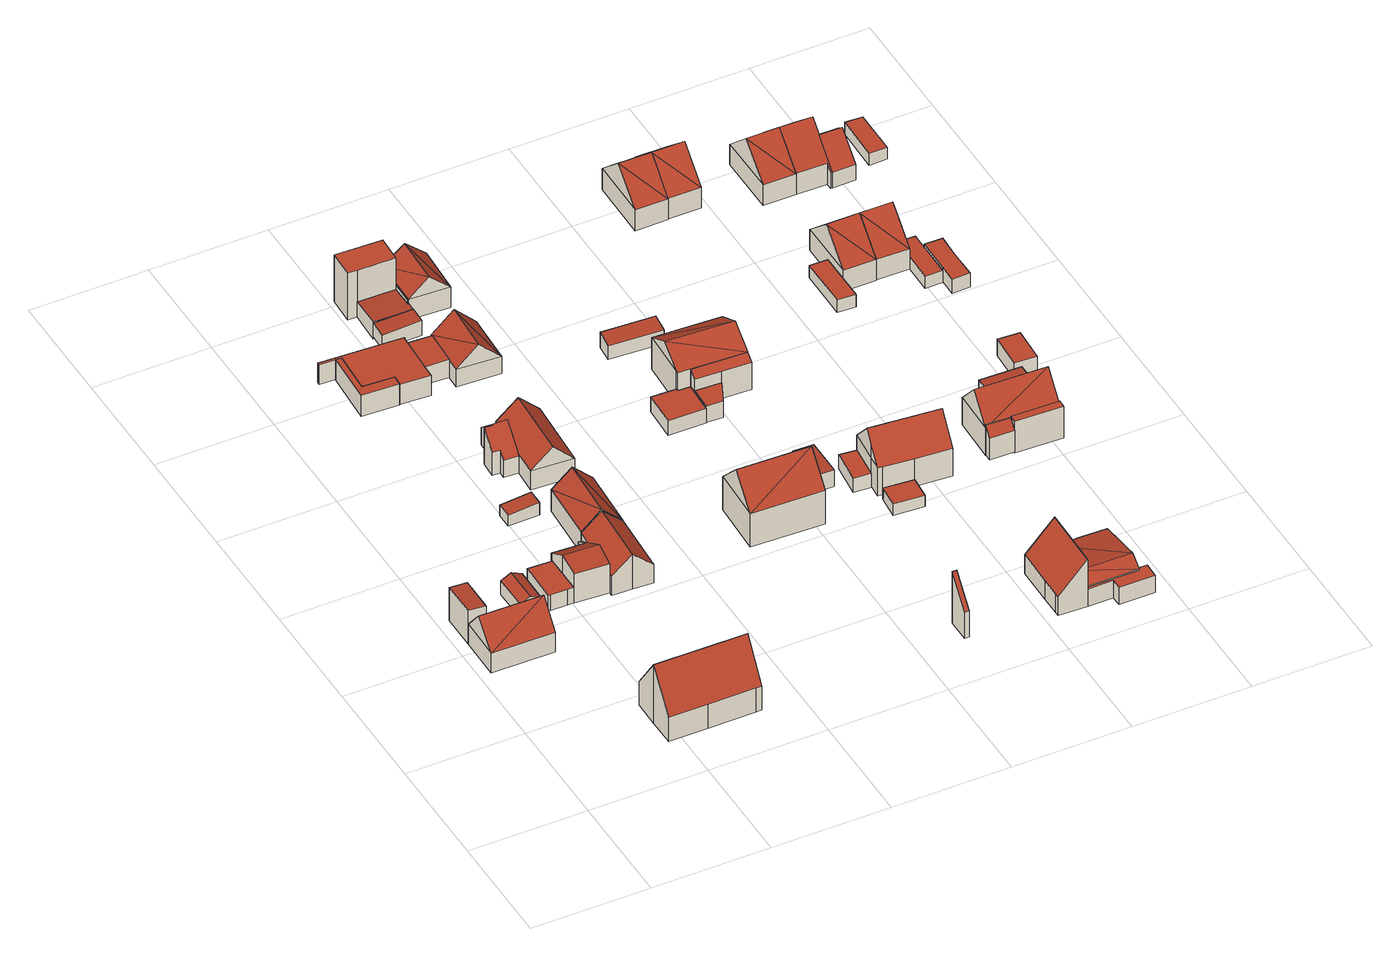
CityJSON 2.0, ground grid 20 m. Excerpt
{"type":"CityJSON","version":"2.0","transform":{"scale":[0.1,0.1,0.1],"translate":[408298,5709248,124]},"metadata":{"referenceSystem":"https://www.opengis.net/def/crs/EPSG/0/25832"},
"CityObjects":{
"building1":{"type":"Building","attributes":{"Gemeindeschluessel":"05978036","Geometrietyp2DReferenz":"3000","function":"31001_2460","roofType":"2100","measuredHeight":6.48},"geometry":[{"type":"MultiSurface","lod":"2","boundaries":[[[0,1,2,3]],[[1,4,5,2]],[[4,6,7,5]],[[6,0,3,7]],[[6,4,1,0]],[[3,2,5,7]]],"semantics":{"surfaces":[{"type":"WallSurface"},{"type":"RoofSurface"},{"type":"GroundSurface"}],"values":[0,0,0,0,1,2]}}]},
"building2":{"type":"Building","attributes":{"Gemeindeschluessel":"05978036","Geometrietyp2DReferenz":"3000","function":"31001_1000","roofType":"5000","measuredHeight":8.07},"geometry":[{"type":"MultiSurface","lod":"2","boundaries":[[[8,9,3,2]],[[9,10,11,3]],[[10,12,13,11]],[[12,14,15,13]],[[14,8,2,15]],[[16,17,14]],[[14,12,16]],[[16,10,17]],[[17,10,9,8]],[[14,17,8]],[[10,16,12]],[[2,3,11,13,15]]],"semantics":{"surfaces":[{"type":"WallSurface"},{"type":"RoofSurface"},{"type":"GroundSurface"}],"values":[0,0,0,0,0,1,1,1,1,0,0,2]}}]},
"building3":{"type":"Building","attributes":{"Gemeindeschluessel":"05978036","Geometrietyp2DReferenz":"3000","function":"31001_2460","roofType":"3100","measuredHeight":3.56},"geometry":[{"type":"MultiSurface","lod":"2","boundaries":[[[18,19,20,21]],[[19,22,23,20]],[[22,24,25,23]],[[24,18,21,25]],[[22,19,26]],[[18,24,27]],[[19,18,27,26]],[[24,22,26,27]],[[21,20,23,25]]],"semantics":{"surfaces":[{"type":"WallSurface"},{"type":"RoofSurface"},{"type":"GroundSurface"}],"values":[0,0,0,0,0,0,1,1,2]}}]},
"building4":{"type":"Building","attributes":{"Gemeindeschluessel":"05978036","Geometrietyp2DReferenz":"3000","function":"31001_1000","roofType":"3100","measuredHeight":11.3},"geometry":[{"type":"MultiSurface","lod":"2","boundaries":[[[28,29,30,31]],[[29,32,33,30]],[[32,34,35,33]],[[34,36,37,35]],[[36,38,39,37]],[[38,40,41,39]],[[40,42,43,41]],[[42,44,45,43]],[[44,46,47,45]],[[46,48,49,47]],[[48,50,51,49]],[[50,28,31,51]],[[46,44,42,40,38,36,34,32]],[[32,29,28,50,48,46]],[[31,30,33,35,37,39,41,43,45,47,49,51]]],"semantics":{"surfaces":[{"type":"WallSurface"},{"type":"RoofSurface"},{"type":"GroundSurface"}],"values":[0,0,0,0,0,0,0,0,0,0,0,0,1,1,2]}}]},
"building5":{"type":"Building","attributes":{"Gemeindeschluessel":"05978036","Geometrietyp2DReferenz":"3000","function":"31001_2460","roofType":"1000","measuredHeight":2.97},"geometry":[{"type":"MultiSurface","lod":"2","boundaries":[[[52,53,54,55]],[[53,56,57,54]],[[56,58,59,57]],[[58,60,61,59]],[[60,62,63,61]],[[62,52,55,63]],[[62,60,58,56,53,52]],[[55,54,57,59,61,63]]],"semantics":{"surfaces":[{"type":"WallSurface"},{"type":"RoofSurface"},{"type":"GroundSurface"}],"values":[0,0,0,0,0,0,1,2]}}]},
"building6":{"type":"Building","attributes":{"Gemeindeschluessel":"05978036","Geometrietyp2DReferenz":"3000","function":"31001_1000"},"children":["building6-1","building6-2"]},
"building6-1":{"type":"BuildingPart","attributes":{"roofType":"3100","measuredHeight":6.75},"parents":["building6"],"geometry":[{"type":"MultiSurface","lod":"2","boundaries":[[[64,65,66,67,68]],[[65,69,70,66]],[[69,71,72,70]],[[71,73,74,72]],[[73,75,76,74]],[[75,77,78,76]],[[73,71,69,65]],[[65,64,79,80,77,75,73]],[[81,67,66,70,72,74,76,78]],[[68,79,64]],[[67,81,80,79,68]],[[81,78,77,80]]],"semantics":{"surfaces":[{"type":"WallSurface"},{"type":"RoofSurface"},{"type":"GroundSurface"},{"type":"ClosureSurface"}],"values":[0,0,0,0,0,0,1,1,2,0,3,3]}}]},
"building6-2":{"type":"BuildingPart","attributes":{"roofType":"3100","measuredHeight":6.36},"parents":["building6"],"geometry":[{"type":"MultiSurface","lod":"2","boundaries":[[[82,83,84,85]],[[83,86,87,84]],[[86,88,89,87]],[[88,90,91,89]],[[90,92,93,91]],[[92,94,95,93]],[[94,68,67,95]],[[96,78,77]],[[96,82,85,78]],[[97,79,68,94,92,90,88,86]],[[86,83,82,96,97]],[[85,84,87,89,91,93,95,67,81,78]],[[80,79,97]],[[81,67,68,79,80]],[[96,77,80,97]],[[81,80,77,78]]],"semantics":{"surfaces":[{"type":"WallSurface"},{"type":"RoofSurface"},{"type":"GroundSurface"},{"type":"ClosureSurface"}],"values":[0,0,0,0,0,0,0,0,0,1,1,2,0,3,0,3]}}]},
"building7":{"type":"Building","attributes":{"Gemeindeschluessel":"05978036","Geometrietyp2DReferenz":"3000","function":"31001_2460","roofType":"2100","measuredHeight":2.37},"geometry":[{"type":"MultiSurface","lod":"2","boundaries":[[[98,99,100,101]],[[99,102,103,100]],[[102,104,105,103]],[[104,98,101,105]],[[104,102,99,98]],[[101,100,103,105]]],"semantics":{"surfaces":[{"type":"WallSurface"},{"type":"RoofSurface"},{"type":"GroundSurface"}],"values":[0,0,0,0,1,2]}}]},
"building8":{"type":"Building","attributes":{"Gemeindeschluessel":"05978036","Geometrietyp2DReferenz":"3000","function":"51009_1610","roofType":"1000","measuredHeight":3.96},"geometry":[{"type":"MultiSurface","lod":"2","boundaries":[[[106,107,108,109]],[[107,110,111,108]],[[110,112,113,111]],[[112,114,115,113]],[[114,116,117,115]],[[116,106,109,117]],[[116,114,112,110,107,106]],[[109,108,111,113,115,117]]],"semantics":{"surfaces":[{"type":"WallSurface"},{"type":"RoofSurface"},{"type":"GroundSurface"}],"values":[0,0,0,0,0,0,1,2]}}]},
"building9":{"type":"Building","attributes":{"Gemeindeschluessel":"05978036","Geometrietyp2DReferenz":"3000","function":"31001_1000","roofType":"3100","measuredHeight":7.32},"geometry":[{"type":"MultiSurface","lod":"2","boundaries":[[[118,119,120,121]],[[119,122,123,120]],[[122,124,125,123]],[[124,118,121,125]],[[122,119,126]],[[118,124,127]],[[119,127,126]],[[127,119,118]],[[126,124,122]],[[124,126,127]],[[121,120,123,125]]],"semantics":{"surfaces":[{"type":"WallSurface"},{"type":"RoofSurface"},{"type":"GroundSurface"}],"values":[0,0,0,0,0,0,1,1,1,1,2]}}]},
"building10":{"type":"Building","attributes":{"Gemeindeschluessel":"05978036","Geometrietyp2DReferenz":"3000","function":"31001_2460","roofType":"5000","measuredHeight":7.11},"geometry":[{"type":"MultiSurface","lod":"2","boundaries":[[[128,129,130,131]],[[129,132,133,130]],[[132,134,135,133]],[[134,136,137,135]],[[136,138,139,137]],[[138,140,141,139]],[[140,142,143,141]],[[142,128,131,143]],[[128,144,145,138,136,134,132,129]],[[144,142,140,145]],[[140,138,145]],[[128,142,144]],[[131,130,133,135,137,139,141,143]]],"semantics":{"surfaces":[{"type":"WallSurface"},{"type":"RoofSurface"},{"type":"GroundSurface"}],"values":[0,0,0,0,0,0,0,0,1,1,0,0,2]}}]},
"building11":{"type":"Building","attributes":{"Gemeindeschluessel":"05978036","Geometrietyp2DReferenz":"3000","function":"31001_1000","roofType":"3100","measuredHeight":7.03},"geometry":[{"type":"MultiSurface","lod":"2","boundaries":[[[146,147,148,149]],[[147,150,151,148]],[[150,152,153,151]],[[152,146,149,153]],[[150,147,154]],[[146,152,155]],[[147,146,155,154]],[[152,150,154,155]],[[149,148,151,153]]],"semantics":{"surfaces":[{"type":"WallSurface"},{"type":"RoofSurface"},{"type":"GroundSurface"}],"values":[0,0,0,0,0,0,1,1,2]}}]},
"building12":{"type":"Building","attributes":{"Gemeindeschluessel":"05978036","Geometrietyp2DReferenz":"3000","function":"31001_1000"},"children":["building12-1","building12-2","building12-3"]},
"building12-1":{"type":"BuildingPart","attributes":{"roofType":"1000","measuredHeight":3.45},"parents":["building12"],"geometry":[{"type":"MultiSurface","lod":"2","boundaries":[[[156,157,158,159,160]],[[161,162,163,164,165]],[[162,161,157,156]],[[160,159,164,163]],[[165,158,157,161]],[[165,164,159,158]],[[160,163,162,156]]],"semantics":{"surfaces":[{"type":"WallSurface"},{"type":"RoofSurface"},{"type":"GroundSurface"},{"type":"ClosureSurface"}],"values":[0,0,1,2,0,3,3]}}]},
"building12-2":{"type":"BuildingPart","attributes":{"roofType":"1000","measuredHeight":3.87},"parents":["building12"],"geometry":[{"type":"MultiSurface","lod":"2","boundaries":[[[166,167,160,168]],[[167,156,160]],[[169,163,162]],[[169,170,171,163]],[[170,172,173,171]],[[172,174,175,173]],[[174,176,177,175]],[[176,178,179,177]],[[178,180,181,179]],[[180,182,183,181]],[[182,184,185,183]],[[184,166,168,185]],[[184,182,180,178,176,174,172,170,169,167,166]],[[168,160,163,171,173,175,177,179,181,183,185]],[[162,156,167,169]],[[162,163,160,156]]],"semantics":{"surfaces":[{"type":"WallSurface"},{"type":"RoofSurface"},{"type":"GroundSurface"},{"type":"ClosureSurface"}],"values":[0,0,0,0,0,0,0,0,0,0,0,0,1,2,0,3]}}]},
"building12-3":{"type":"BuildingPart","attributes":{"roofType":"3100","measuredHeight":6.93},"parents":["building12"],"geometry":[{"type":"MultiSurface","lod":"2","boundaries":[[[186,187,188,189]],[[187,165,164,188]],[[158,190,191,159]],[[190,192,193,191]],[[192,186,189,193]],[[186,192,194]],[[194,195,186]],[[194,190,195]],[[190,158,165,187,195]],[[194,192,190]],[[186,195,187]],[[189,188,164,159,191,193]],[[159,164,165,158]]],"semantics":{"surfaces":[{"type":"WallSurface"},{"type":"RoofSurface"},{"type":"GroundSurface"},{"type":"ClosureSurface"}],"values":[0,0,0,0,0,1,1,1,1,0,0,2,3]}}]},
"building13":{"type":"Building","attributes":{"Gemeindeschluessel":"05978036","Geometrietyp2DReferenz":"3000","function":"31001_2460","roofType":"2100","measuredHeight":2.89},"geometry":[{"type":"MultiSurface","lod":"2","boundaries":[[[196,197,198,199]],[[197,200,201,198]],[[200,202,203,201]],[[202,196,199,203]],[[202,200,197,196]],[[199,198,201,203]]],"semantics":{"surfaces":[{"type":"WallSurface"},{"type":"RoofSurface"},{"type":"GroundSurface"}],"values":[0,0,0,0,1,2]}}]},
"building14":{"type":"Building","attributes":{"Gemeindeschluessel":"05978036","Geometrietyp2DReferenz":"3000","function":"31001_1000"},"children":["building14-1","building14-2","building14-3"]},
"building14-1":{"type":"BuildingPart","attributes":{"roofType":"2100","measuredHeight":3.21},"parents":["building14"],"geometry":[{"type":"MultiSurface","lod":"2","boundaries":[[[204,205,206,207]],[[208,209,210,211]],[[209,204,207,210]],[[209,208,212,213,205,204]],[[207,206,214,215,211,210]],[[214,206,205,213]],[[215,214,213,212]],[[211,215,212,208]]],"semantics":{"surfaces":[{"type":"WallSurface"},{"type":"RoofSurface"},{"type":"GroundSurface"},{"type":"ClosureSurface"}],"values":[0,0,0,1,2,3,3,3]}}]},
"building14-2":{"type":"BuildingPart","attributes":{"roofType":"9999","measuredHeight":9},"parents":["building14"],"geometry":[{"type":"MultiSurface","lod":"2","boundaries":[[[216,217,218,219,220]],[[220,219,221,206,205]],[[219,218,222,221]],[[218,217,223,224,222]],[[225,223,217,216]],[[205,213,225,216,220]],[[225,213,214,224,223]],[[205,206,214,213]],[[206,221,222,224,214]]],"semantics":{"surfaces":[{"type":"RoofSurface"},{"type":"WallSurface"},{"type":"GroundSurface"}],"values":[0,1,1,1,1,1,1,1,2]}}]},
"building14-3":{"type":"BuildingPart","attributes":{"roofType":"5000","measuredHeight":7.03},"parents":["building14"],"geometry":[{"type":"MultiSurface","lod":"2","boundaries":[[[223,226,227,224]],[[226,228,229,227]],[[228,230,231,229]],[[230,232,208,211,231]],[[230,228,233]],[[233,234,230]],[[233,226,234]],[[226,232,234]],[[225,232,226,223]],[[232,225,235]],[[232,230,234]],[[226,233,228]],[[211,215,214,224,227,229,231]],[[212,208,232,235]],[[212,215,211,208]],[[213,212,235,225]],[[213,214,215,212]],[[224,214,213,225,223]]],"semantics":{"surfaces":[{"type":"WallSurface"},{"type":"RoofSurface"},{"type":"GroundSurface"},{"type":"ClosureSurface"}],"values":[0,0,0,0,1,1,1,1,1,1,0,0,2,0,3,0,3,3]}}]},
"building15":{"type":"Building","attributes":{"Gemeindeschluessel":"05978036","Geometrietyp2DReferenz":"3000","function":"31001_1000","roofType":"3100","measuredHeight":11.39},"geometry":[{"type":"MultiSurface","lod":"2","boundaries":[[[236,237,238,239]],[[237,240,241,238]],[[240,242,243,241]],[[242,236,239,243]],[[240,237,244]],[[236,242,245]],[[237,245,244]],[[245,237,236]],[[242,244,245]],[[244,242,240]],[[239,238,241,243]]],"semantics":{"surfaces":[{"type":"WallSurface"},{"type":"RoofSurface"},{"type":"GroundSurface"}],"values":[0,0,0,0,0,0,1,1,1,1,2]}}]},
"building16":{"type":"Building","attributes":{"Gemeindeschluessel":"05978036","Geometrietyp2DReferenz":"3000","function":"51009_1610","roofType":"2100","measuredHeight":9.89},"geometry":[{"type":"MultiSurface","lod":"2","boundaries":[[[246,247,248,249]],[[247,250,251,248]],[[250,252,253,251]],[[252,246,249,253]],[[252,250,247,246]],[[249,248,251,253]]],"semantics":{"surfaces":[{"type":"WallSurface"},{"type":"RoofSurface"},{"type":"GroundSurface"}],"values":[0,0,0,0,1,2]}}]},
"building17":{"type":"Building","attributes":{"Gemeindeschluessel":"05978036","Geometrietyp2DReferenz":"3000","function":"31001_2460","roofType":"1000","measuredHeight":2.84},"geometry":[{"type":"MultiSurface","lod":"2","boundaries":[[[254,255,256,257]],[[255,258,259,256]],[[258,260,261,259]],[[260,262,263,261]],[[262,264,265,263]],[[264,266,267,265]],[[266,254,257,267]],[[266,264,262,260,258,255,254]],[[257,256,259,261,263,265,267]]],"semantics":{"surfaces":[{"type":"WallSurface"},{"type":"RoofSurface"},{"type":"GroundSurface"}],"values":[0,0,0,0,0,0,0,1,2]}}]},
"building18":{"type":"Building","attributes":{"Gemeindeschluessel":"05978036","Geometrietyp2DReferenz":"3000","function":"31001_2460","roofType":"2100","measuredHeight":3.16},"geometry":[{"type":"MultiSurface","lod":"2","boundaries":[[[268,269,270,271]],[[269,272,273,270]],[[272,274,275,273]],[[274,268,271,275]],[[274,272,269,268]],[[271,270,273,275]]],"semantics":{"surfaces":[{"type":"WallSurface"},{"type":"RoofSurface"},{"type":"GroundSurface"}],"values":[0,0,0,0,1,2]}}]},
"building19":{"type":"Building","attributes":{"Gemeindeschluessel":"05978036","Geometrietyp2DReferenz":"3000","function":"31001_2460","roofType":"2100","measuredHeight":3.04},"geometry":[{"type":"MultiSurface","lod":"2","boundaries":[[[276,277,278,279]],[[277,280,281,278]],[[280,282,283,281]],[[282,276,279,283]],[[282,280,277,276]],[[279,278,281,283]]],"semantics":{"surfaces":[{"type":"WallSurface"},{"type":"RoofSurface"},{"type":"GroundSurface"}],"values":[0,0,0,0,1,2]}}]},
"building20":{"type":"Building","attributes":{"Gemeindeschluessel":"05978036","Geometrietyp2DReferenz":"3000","function":"31001_1000"},"children":["building20-1","building20-2","building20-3"]},
"building20-1":{"type":"BuildingPart","attributes":{"roofType":"2100","measuredHeight":6.02},"parents":["building20"],"geometry":[{"type":"MultiSurface","lod":"2","boundaries":[[[284,285,286,287,288]],[[289,290,291,292]],[[290,293,294,291]],[[293,295,294]],[[290,289,285,284,293]],[[287,286,292,291,294]],[[284,288,295,293]],[[288,287,294,295]],[[292,286,285,289]]],"semantics":{"surfaces":[{"type":"WallSurface"},{"type":"RoofSurface"},{"type":"GroundSurface"},{"type":"ClosureSurface"}],"values":[0,0,0,0,1,2,0,3,3]}}]},
"building20-2":{"type":"BuildingPart","attributes":{"roofType":"1000","measuredHeight":3.15},"parents":["building20"],"geometry":[{"type":"MultiSurface","lod":"2","boundaries":[[[295,296,297,294]],[[296,298,299,297]],[[298,288,287,299]],[[288,298,296,295]],[[294,297,299,287]],[[294,287,288,295]]],"semantics":{"surfaces":[{"type":"WallSurface"},{"type":"RoofSurface"},{"type":"GroundSurface"},{"type":"ClosureSurface"}],"values":[0,0,0,1,2,3]}}]},
"building20-3":{"type":"BuildingPart","attributes":{"roofType":"3100","measuredHeight":8.67},"parents":["building20"],"geometry":[{"type":"MultiSurface","lod":"2","boundaries":[[[300,301,289,292,302]],[[303,304,305,286,285]],[[304,306,307,305]],[[306,308,309,307]],[[308,300,302,309]],[[308,310,300]],[[310,308,311]],[[311,301,310]],[[301,311,312,304,303]],[[304,312,306]],[[306,312,311,308]],[[300,310,301]],[[302,292,286,305,307,309]],[[285,289,301,303]],[[285,286,292,289]]],"semantics":{"surfaces":[{"type":"WallSurface"},{"type":"RoofSurface"},{"type":"GroundSurface"},{"type":"ClosureSurface"}],"values":[0,0,0,0,0,1,1,1,1,0,0,0,2,0,3]}}]},
"building21":{"type":"Building","attributes":{"Gemeindeschluessel":"05978036","Geometrietyp2DReferenz":"3000","function":"31001_2460","roofType":"1000","measuredHeight":2.72},"geometry":[{"type":"MultiSurface","lod":"2","boundaries":[[[313,314,315,316]],[[314,317,318,315]],[[317,319,320,318]],[[319,313,316,320]],[[319,317,314,313]],[[316,315,318,320]]],"semantics":{"surfaces":[{"type":"WallSurface"},{"type":"RoofSurface"},{"type":"GroundSurface"}],"values":[0,0,0,0,1,2]}}]},
"building22":{"type":"Building","attributes":{"Gemeindeschluessel":"05978036","Geometrietyp2DReferenz":"3000","function":"31001_2460","roofType":"1000","measuredHeight":2.16},"geometry":[{"type":"MultiSurface","lod":"2","boundaries":[[[321,322,323,324]],[[322,325,326,323]],[[325,327,328,326]],[[327,321,324,328]],[[327,325,322,321]],[[324,323,326,328]]],"semantics":{"surfaces":[{"type":"WallSurface"},{"type":"RoofSurface"},{"type":"GroundSurface"}],"values":[0,0,0,0,1,2]}}]},
"building23":{"type":"Building","attributes":{"Gemeindeschluessel":"05978036","Geometrietyp2DReferenz":"3000","function":"31001_1000","roofType":"2100","measuredHeight":9.05},"geometry":[{"type":"MultiSurface","lod":"2","boundaries":[[[329,330,331,332]],[[330,333,334,331]],[[333,335,336,334]],[[335,337,338,336]],[[337,339,340,338]],[[339,329,332,340]],[[339,337,335,333,330,329]],[[332,331,334,336,338,340]]],"semantics":{"surfaces":[{"type":"WallSurface"},{"type":"RoofSurface"},{"type":"GroundSurface"}],"values":[0,0,0,0,0,0,1,2]}}]},
"building24":{"type":"Building","attributes":{"Gemeindeschluessel":"05978036","Geometrietyp2DReferenz":"3000","function":"31001_1000","roofType":"3100","measuredHeight":9.83},"geometry":[{"type":"MultiSurface","lod":"2","boundaries":[[[341,342,343,344]],[[342,345,346,343]],[[345,347,348,346]],[[347,349,350,348]],[[349,351,352,350]],[[351,353,354,352]],[[353,341,344,354]],[[353,355,356,341]],[[347,345,342,356,355,357,349]],[[349,357,351]],[[351,357,355,353]],[[341,356,342]],[[344,343,346,348,350,352,354]]],"semantics":{"surfaces":[{"type":"WallSurface"},{"type":"RoofSurface"},{"type":"GroundSurface"}],"values":[0,0,0,0,0,0,0,1,1,0,0,0,2]}}]},
"building25":{"type":"Building","attributes":{"Gemeindeschluessel":"05978036","Geometrietyp2DReferenz":"3000","function":"31001_1000"},"children":["building25-1","building25-2"]},
"building25-1":{"type":"BuildingPart","attributes":{"roofType":"3100","measuredHeight":4.99},"parents":["building25"],"geometry":[{"type":"MultiSurface","lod":"2","boundaries":[[[358,359,360,361]],[[359,362,363,360]],[[362,364,365,363]],[[364,366,367,368,365]],[[369,370,338,371,372]],[[370,358,361,338]],[[370,373,374,375,359,358]],[[373,370,376]],[[376,377,378,373]],[[377,376,369]],[[364,374,373,378,366]],[[366,378,377]],[[362,375,374,364]],[[359,375,362]],[[376,370,369]],[[361,360,363,365,368,379,371,338]],[[380,367,366,377]],[[380,379,368,367]],[[372,380,377,369]],[[372,371,379,380]]],"semantics":{"surfaces":[{"type":"WallSurface"},{"type":"RoofSurface"},{"type":"GroundSurface"},{"type":"ClosureSurface"}],"values":[0,0,0,0,0,0,1,1,1,1,0,0,0,0,0,2,0,3,0,3]}}]},
"building25-2":{"type":"BuildingPart","attributes":{"roofType":"1000","measuredHeight":3.21},"parents":["building25"],"geometry":[{"type":"MultiSurface","lod":"2","boundaries":[[[367,381,382,368]],[[381,383,384,382]],[[383,385,386,384]],[[385,387,388,386]],[[387,389,340,388]],[[389,372,371,340]],[[389,387,385,383,381,367,380,372]],[[371,379,368,382,384,386,388,340]],[[379,371,372,380]],[[368,379,380,367]]],"semantics":{"surfaces":[{"type":"WallSurface"},{"type":"RoofSurface"},{"type":"GroundSurface"},{"type":"ClosureSurface"}],"values":[0,0,0,0,0,0,1,2,3,3]}}]},
"building26":{"type":"Building","attributes":{"Gemeindeschluessel":"05978036","Geometrietyp2DReferenz":"3000","function":"51009_1610","roofType":"2100","measuredHeight":5.75},"geometry":[{"type":"MultiSurface","lod":"2","boundaries":[[[390,391,392,393]],[[391,394,395,392]],[[394,396,397,395]],[[396,390,393,397]],[[396,394,391,390]],[[393,392,395,397]]],"semantics":{"surfaces":[{"type":"WallSurface"},{"type":"RoofSurface"},{"type":"GroundSurface"}],"values":[0,0,0,0,1,2]}}]},
"building27":{"type":"Building","attributes":{"Gemeindeschluessel":"05978036","Geometrietyp2DReferenz":"3000","function":"31001_1000","roofType":"3100","measuredHeight":8.97},"geometry":[{"type":"MultiSurface","lod":"2","boundaries":[[[398,399,400,401]],[[399,402,403,400]],[[402,404,405,403]],[[404,398,401,405]],[[402,399,406]],[[398,404,407]],[[406,398,407]],[[398,406,399]],[[402,407,404]],[[407,402,406]],[[401,400,403,405]]],"semantics":{"surfaces":[{"type":"WallSurface"},{"type":"RoofSurface"},{"type":"GroundSurface"}],"values":[0,0,0,0,0,0,1,1,1,1,2]}}]},
"building28":{"type":"Building","attributes":{"Gemeindeschluessel":"05978036","Geometrietyp2DReferenz":"3000","function":"31001_1000"},"children":["building28-1","building28-2","building28-3"]},
"building28-1":{"type":"BuildingPart","attributes":{"roofType":"2100","measuredHeight":3.9},"parents":["building28"],"geometry":[{"type":"MultiSurface","lod":"2","boundaries":[[[408,409,410,411]],[[412,413,414,415]],[[413,408,411,414]],[[413,412,409,408]],[[411,410,415,414]],[[415,410,409,412]]],"semantics":{"surfaces":[{"type":"WallSurface"},{"type":"RoofSurface"},{"type":"GroundSurface"},{"type":"ClosureSurface"}],"values":[0,0,0,1,2,3]}}]},
"building28-2":{"type":"BuildingPart","attributes":{"roofType":"1000","measuredHeight":6.06},"parents":["building28"],"geometry":[{"type":"MultiSurface","lod":"2","boundaries":[[[416,417,418,419,420]],[[417,421,422,418]],[[421,423,424,425,422]],[[423,421,417,416]],[[419,418,422,425]],[[420,424,423,416]],[[420,419,425,424]]],"semantics":{"surfaces":[{"type":"WallSurface"},{"type":"RoofSurface"},{"type":"GroundSurface"},{"type":"ClosureSurface"}],"values":[0,0,0,1,2,0,3]}}]},
"building28-3":{"type":"BuildingPart","attributes":{"roofType":"3100","measuredHeight":9.71},"parents":["building28"],"geometry":[{"type":"MultiSurface","lod":"2","boundaries":[[[426,427,428,410,409]],[[427,420,419,428]],[[424,429,430,425]],[[429,431,432,430]],[[431,433,415,432]],[[433,412,415]],[[427,434,435]],[[427,426,433,431,434]],[[429,435,434]],[[435,429,424,420]],[[429,434,431]],[[427,435,420]],[[410,428,419,425,430,432,415]],[[425,419,420,424]],[[409,412,433,426]],[[409,410,415,412]]],"semantics":{"surfaces":[{"type":"WallSurface"},{"type":"RoofSurface"},{"type":"GroundSurface"},{"type":"ClosureSurface"}],"values":[0,0,0,0,0,0,1,1,1,1,0,0,2,3,0,3]}}]},
"building29":{"type":"Building","attributes":{"Gemeindeschluessel":"05978036","Geometrietyp2DReferenz":"3000","function":"31001_1000","roofType":"3100","measuredHeight":8.87},"geometry":[{"type":"MultiSurface","lod":"2","boundaries":[[[436,437,438,439]],[[437,440,441,438]],[[440,442,443,441]],[[442,436,439,443]],[[440,437,444]],[[436,442,407]],[[436,444,437]],[[444,436,407]],[[407,440,444]],[[440,407,442]],[[439,438,441,443]]],"semantics":{"surfaces":[{"type":"WallSurface"},{"type":"RoofSurface"},{"type":"GroundSurface"}],"values":[0,0,0,0,0,0,1,1,1,1,2]}}]},
"building30":{"type":"Building","attributes":{"Gemeindeschluessel":"05978036","Geometrietyp2DReferenz":"3000","function":"31001_2460","roofType":"1000","measuredHeight":2.48},"geometry":[{"type":"MultiSurface","lod":"2","boundaries":[[[445,446,447,448]],[[446,449,450,447]],[[449,451,452,450]],[[451,453,454,452]],[[453,445,448,454]],[[453,451,449,446,445]],[[448,447,450,452,454]]],"semantics":{"surfaces":[{"type":"WallSurface"},{"type":"RoofSurface"},{"type":"GroundSurface"}],"values":[0,0,0,0,0,1,2]}}]},
"building31":{"type":"Building","attributes":{"Gemeindeschluessel":"05978036","Geometrietyp2DReferenz":"3000","function":"31001_1000","roofType":"3100","measuredHeight":9.08},"geometry":[{"type":"MultiSurface","lod":"2","boundaries":[[[455,456,457,458]],[[456,459,460,457]],[[459,461,462,460]],[[461,455,458,462]],[[459,456,463]],[[455,461,464]],[[455,463,456]],[[463,455,464]],[[464,459,463]],[[459,464,461]],[[458,457,460,462]]],"semantics":{"surfaces":[{"type":"WallSurface"},{"type":"RoofSurface"},{"type":"GroundSurface"}],"values":[0,0,0,0,0,0,1,1,1,1,2]}}]},
"building32":{"type":"Building","attributes":{"Gemeindeschluessel":"05978036","Geometrietyp2DReferenz":"3000","function":"31001_2460","roofType":"1000","measuredHeight":3.1},"geometry":[{"type":"MultiSurface","lod":"2","boundaries":[[[465,466,467,468]],[[466,469,470,467]],[[469,471,472,470]],[[471,465,468,472]],[[471,469,466,465]],[[468,467,470,472]]],"semantics":{"surfaces":[{"type":"WallSurface"},{"type":"RoofSurface"},{"type":"GroundSurface"}],"values":[0,0,0,0,1,2]}}]},
"building33":{"type":"Building","attributes":{"Gemeindeschluessel":"05978036","Geometrietyp2DReferenz":"3000","function":"31001_1000","roofType":"3100","measuredHeight":8.97},"geometry":[{"type":"MultiSurface","lod":"2","boundaries":[[[473,474,475,476]],[[474,477,478,475]],[[477,459,479,478]],[[459,456,480,479]],[[456,473,476,480]],[[481,473,456]],[[456,463,481]],[[477,482,481,463]],[[477,463,459]],[[474,482,477]],[[473,481,482,474]],[[463,456,459]],[[476,475,478,479,480]]],"semantics":{"surfaces":[{"type":"WallSurface"},{"type":"RoofSurface"},{"type":"GroundSurface"}],"values":[0,0,0,0,0,1,1,1,1,0,0,0,2]}}]},
"building34":{"type":"Building","attributes":{"Gemeindeschluessel":"05978036","Geometrietyp2DReferenz":"3000","function":"31001_1000","roofType":"3100","measuredHeight":8.94},"geometry":[{"type":"MultiSurface","lod":"2","boundaries":[[[483,484,485,486]],[[484,487,488,485]],[[487,489,490,488]],[[489,483,486,490]],[[487,484,491]],[[483,489,492]],[[491,483,492]],[[483,491,484]],[[487,492,489]],[[492,487,491]],[[486,485,488,490]]],"semantics":{"surfaces":[{"type":"WallSurface"},{"type":"RoofSurface"},{"type":"GroundSurface"}],"values":[0,0,0,0,0,0,1,1,1,1,2]}}]},
"building35":{"type":"Building","attributes":{"Gemeindeschluessel":"05978036","Geometrietyp2DReferenz":"3000","function":"31001_2460","roofType":"1000","measuredHeight":2.24},"geometry":[{"type":"MultiSurface","lod":"2","boundaries":[[[493,494,495,496]],[[494,497,478,495]],[[497,498,475,478]],[[498,499,500,475]],[[499,501,502,500]],[[501,493,496,502]],[[501,499,498,497,494,493]],[[496,495,478,475,500,502]]],"semantics":{"surfaces":[{"type":"WallSurface"},{"type":"RoofSurface"},{"type":"GroundSurface"}],"values":[0,0,0,0,0,0,1,2]}}]},
"building36":{"type":"Building","attributes":{"Gemeindeschluessel":"05978036","Geometrietyp2DReferenz":"3000","function":"31001_2460","roofType":"1000","measuredHeight":2.67},"geometry":[{"type":"MultiSurface","lod":"2","boundaries":[[[503,504,505,506]],[[504,507,508,505]],[[507,509,510,508]],[[509,511,512,510]],[[511,513,514,512]],[[513,503,506,514]],[[513,511,509,507,504,503]],[[506,505,508,510,512,514]]],"semantics":{"surfaces":[{"type":"WallSurface"},{"type":"RoofSurface"},{"type":"GroundSurface"}],"values":[0,0,0,0,0,0,1,2]}}]},
"building37":{"type":"Building","attributes":{"Gemeindeschluessel":"05978036","Geometrietyp2DReferenz":"3000","function":"31001_1000"},"children":["building37-1","building37-2"]},
"building37-1":{"type":"BuildingPart","attributes":{"roofType":"3100","measuredHeight":7},"parents":["building37"],"geometry":[{"type":"MultiSurface","lod":"2","boundaries":[[[515,516,517,518]],[[516,519,520,517]],[[519,521,522,520]],[[521,523,524,522]],[[519,516,515,525]],[[525,523,521,519]],[[526,518,517,520,522,524]],[[515,518,526,525]],[[526,524,523,525]]],"semantics":{"surfaces":[{"type":"WallSurface"},{"type":"RoofSurface"},{"type":"GroundSurface"},{"type":"ClosureSurface"}],"values":[0,0,0,0,1,1,2,3,3]}}]},
"building37-2":{"type":"BuildingPart","attributes":{"roofType":"3100","measuredHeight":8.95},"parents":["building37"],"geometry":[{"type":"MultiSurface","lod":"2","boundaries":[[[527,528,529,530]],[[528,531,486,529]],[[531,492,532,486]],[[492,533,490,532]],[[533,534,535,490]],[[534,536,537,535]],[[536,538,515,518,537]],[[523,527,530,524]],[[536,534,533,492]],[[492,531,528,527,523,525,538,536]],[[530,529,486,532,490,535,537,518,526,524]],[[525,515,538]],[[526,518,515,525]],[[523,524,526,525]]],"semantics":{"surfaces":[{"type":"WallSurface"},{"type":"RoofSurface"},{"type":"GroundSurface"},{"type":"ClosureSurface"}],"values":[0,0,0,0,0,0,0,0,1,1,2,0,3,3]}}]},
"building38":{"type":"Building","attributes":{"Gemeindeschluessel":"05978036","Geometrietyp2DReferenz":"3000","function":"31001_2460","roofType":"1000","measuredHeight":2.29},"geometry":[{"type":"MultiSurface","lod":"2","boundaries":[[[539,540,541,542]],[[540,543,544,541]],[[543,545,546,544]],[[545,547,548,546]],[[547,539,542,548]],[[547,545,543,540,539]],[[542,541,544,546,548]]],"semantics":{"surfaces":[{"type":"WallSurface"},{"type":"RoofSurface"},{"type":"GroundSurface"}],"values":[0,0,0,0,0,1,2]}}]}
},
"vertices":[
[39,399,85],[10,400,87],[10,400,23],[39,399,23],[10,460,87],[10,460,23],[40,460,85],[40,460,23],
[10,400,61],[39,399,61],[116,399,61],[116,399,23],[115,324,61],[115,324,23],[9,325,61],[9,325,23],[116,363,103],[9,365,103],
[142,481,47],[141,419,47],[141,419,21],[142,481,21],[106,419,47],[106,419,21],[106,481,47],[106,481,21],[124,419,56],[124,481,56],
[227,53,80],[162,53,80],[162,53,34],[227,53,34],[162,100,147],[162,100,34],[162,147,80],[162,147,34],[192,146,80],[192,146,34],[192,156,66],[192,156,34],[287,156,66],[287,156,34],[287,146,80],[287,146,34],[318,146,80],[318,146,34],[318,99,147],[318,99,34],[317,53,80],[317,53,34],[308,53,80],[308,53,34],
[150,413,52],[151,482,52],[151,482,22],[150,413,22],[192,481,52],[192,481,22],[192,412,52],[192,412,22],[182,412,52],[182,412,22],[154,413,52],[154,413,22],
[255,509,61],[288,507,92],[288,507,25],[255,509,25],[255,509,45],[322,505,61],[322,505,25],[316,395,61],[316,395,25],[282,397,92],[282,397,25],[248,399,61],[248,399,25],[248,405,61],[248,405,25],[253,485,61],[251,444,61],[251,444,25],
[191,409,81],[192,412,81],[192,412,25],[191,409,25],[192,447,88],[192,447,25],[192,481,66],[192,481,25],[193,486,63],[193,486,25],[248,483,63],[248,483,25],[250,509,45],[250,509,25],[248,405,81],[251,444,88],
[189,643,40],[242,644,44],[242,644,20],[189,643,20],[242,617,44],[242,617,20],[189,616,40],[189,616,20],
[120,951,49],[125,1042,49],[125,1042,9],[120,951,9],[134,1041,49],[134,1041,9],[130,969,49],[130,969,9],[183,966,49],[183,966,9],[182,948,49],[182,948,9],
[255,509,62],[261,616,62],[261,616,21],[255,509,21],[328,612,62],[328,612,21],[322,505,62],[322,505,21],[295,614,94],[288,507,94],
[262,720,49],[237,722,49],[237,722,16],[262,720,16],[237,733,60],[237,733,16],[224,734,60],[224,734,16],[226,763,86],[226,763,16],[241,762,86],[241,762,16],[243,804,49],[243,804,16],[266,802,49],[266,802,16],[264,762,87],[241,763,87],
[337,798,53],[330,673,53],[330,673,17],[337,798,17],[259,677,53],[259,677,17],[266,802,53],[266,802,17],[295,675,87],[302,800,87],
[237,1032,44],[279,1030,44],[279,1030,43],[279,1030,10],[237,1032,10],[276,969,44],[234,971,44],[234,971,10],[276,969,10],[276,969,43],
[238,1041,48],[237,1032,48],[238,1041,10],[234,971,48],[233,945,48],[233,945,10],[182,948,48],[182,948,10],[183,966,48],[183,966,10],[130,969,48],[130,969,10],[134,1041,48],[134,1041,10],[125,1042,48],[125,1042,10],[98,1043,48],[98,1043,10],[98,1048,48],[98,1048,10],
[348,941,43],[275,945,43],[275,945,10],[348,941,10],[279,1033,43],[279,1033,10],[352,1029,43],[352,1029,10],[316,1031,79],[311,943,79],
[286,1076,36],[220,1076,33],[220,1076,7],[286,1076,7],[221,1107,33],[221,1107,7],[287,1105,36],[287,1105,7],
[221,1107,35],[223,1162,32],[223,1162,3],[221,1107,3],[288,1121,34],[287,1105,35],[287,1105,3],[288,1121,3],[286,1121,34],[287,1161,32],[287,1161,3],[286,1121,3],
[287,1161,93],[289,1206,93],[210,1209,93],[208,1163,93],[223,1162,93],[208,1163,3],[210,1209,3],[289,1206,42],[289,1206,3],[287,1161,42],
[289,1207,42],[289,1207,3],[360,1204,42],[360,1204,3],[356,1118,42],[356,1118,3],[288,1121,42],[325,1205,73],[321,1120,73],[286,1121,42],
[482,493,93],[605,489,93],[605,489,29],[482,493,29],[601,394,93],[601,394,29],[478,398,93],[478,398,29],[603,442,142],[480,446,142],
[654,51,93],[654,91,142],[654,91,43],[654,51,43],[661,91,142],[661,91,43],[661,51,93],[661,51,43],
[555,686,52],[492,686,52],[492,686,24],[555,686,24],[495,747,52],[495,747,24],[537,746,52],[537,746,24],[537,742,52],[537,742,24],[558,741,52],[558,741,24],[557,726,52],[557,726,24],
[654,533,58],[652,463,62],[652,463,30],[654,533,30],[617,464,62],[617,464,30],[620,534,58],[620,534,30],
[498,888,44],[500,918,48],[500,918,18],[498,888,18],[590,913,48],[590,913,18],[588,883,44],[588,883,18],
[557,726,77],[558,741,85],[558,741,25],[557,726,25],[557,726,56],[651,737,85],[650,722,77],[650,722,25],[651,737,25],[601,724,77],[601,724,25],[601,724,56],
[583,685,56],[583,685,25],[555,686,56],[555,686,25],
[655,826,86],[651,737,86],[655,826,25],[558,741,86],[537,742,86],[537,742,25],[537,746,86],[537,746,25],[541,832,86],[541,832,25],[653,781,112],[539,787,112],[537,746,88],
[697,431,61],[668,434,61],[668,434,34],[697,431,34],[674,492,61],[674,492,34],[703,489,61],[703,489,34],
[703,406,50],[753,401,50],[753,401,28],[703,406,28],[750,362,50],[750,362,28],[699,366,50],[699,366,28],
[798,29,83],[798,37,83],[798,37,47],[798,29,47],[798,71,83],[798,71,47],[799,138,83],[799,138,47],[848,137,137],[848,137,47],[846,28,137],[846,28,47],
[822,478,90],[814,396,90],[814,396,37],[822,478,37],[753,401,90],[753,401,37],[703,406,90],[703,406,37],[695,407,90],[695,407,37],[697,431,90],[697,431,37],[703,489,90],[703,489,37],[699,448,135],[818,437,135],[697,431,117],
[893,137,82],[935,136,82],[935,136,47],[893,137,47],[935,96,82],[935,96,47],[934,69,82],[934,69,47],[934,37,82],[934,37,80],[934,37,47],[846,33,82],[848,137,82],[846,33,47],[846,33,80],[934,53,97],[934,69,94],[935,96,89],[846,54,97],[934,32,82],[934,37,85],[934,32,47],[934,32,80],
[950,37,80],[950,37,47],[949,10,80],[949,10,47],[889,10,80],[889,10,47],[889,28,80],[889,28,47],[846,28,80],
[875,395,86],[876,409,102],[876,409,45],[875,395,45],[916,407,102],[916,407,45],[916,394,86],[916,394,45],
[728,1137,53],[673,1137,53],[673,1137,13],[728,1137,13],[674,1244,53],[674,1244,13],[729,1244,53],[729,1244,13],[673,1191,103],[728,1190,103],
[997,527,79],[995,485,82],[995,485,43],[997,527,43],[926,487,82],[927,529,79],[927,529,43],[926,487,43],
[997,405,104],[996,391,104],[996,391,43],[997,405,43],[997,405,95],[916,394,104],[916,394,43],[916,407,104],[916,407,95],[916,407,43],
[995,485,95],[999,485,95],[999,485,43],[876,409,95],[876,409,43],[878,488,95],[878,488,43],[926,487,95],[877,449,140],[998,445,140],
[729,1244,54],[784,1243,54],[784,1243,14],[729,1244,14],[783,1137,54],[783,1137,14],[728,1137,54],[728,1137,14],[783,1190,103],
[843,820,49],[844,910,49],[844,910,25],[843,820,25],[874,909,49],[874,909,25],[874,860,49],[874,860,25],[874,819,49],[874,819,25],
[874,967,64],[929,966,64],[929,966,24],[874,967,24],[929,860,64],[929,860,24],[874,860,64],[874,860,24],[929,913,114],[874,913,114],
[1034,548,69],[997,550,69],[997,550,38],[1034,548,38],[1000,610,69],[1000,610,38],[1037,608,69],[1037,608,38],
[984,966,64],[984,899,64],[984,899,25],[984,966,25],[984,859,64],[984,859,25],[929,860,25],[929,966,25],[984,913,114],[984,899,101],
[918,1094,59],[863,1094,59],[863,1094,20],[918,1094,20],[863,1200,59],[863,1200,20],[919,1200,59],[919,1200,20],[863,1147,109],[918,1147,109],
[1013,809,48],[984,809,48],[984,809,25],[1013,809,25],[984,859,48],[984,899,48],[1014,898,48],[1014,898,25],[1014,869,48],[1014,869,25],
[1044,869,54],[1043,829,54],[1043,829,27],[1044,869,27],[1043,779,54],[1043,779,27],[1013,778,54],[1013,778,27],[1013,809,54],[1013,809,27],[1014,869,54],[1014,869,27],
[973,1138,79],[1011,1138,79],[1011,1138,20],[973,1138,20],[1011,1125,90],[1011,1125,20],[1011,1082,50],[1011,1082,20],[973,1082,50],[973,1082,20],[973,1125,90],[973,1125,20],
[969,1082,50],[969,1093,60],[969,1093,20],[969,1082,20],[918,1094,60],[918,1147,20],[919,1200,60],[974,1200,60],[974,1200,20],[973,1146,109],[973,1146,20],[973,1138,102],
[1043,1100,46],[1044,1180,46],[1044,1180,23],[1043,1100,23],[1073,1179,46],[1073,1179,23],[1073,1159,46],[1073,1159,23],[1073,1100,46],[1073,1100,23]
]}
